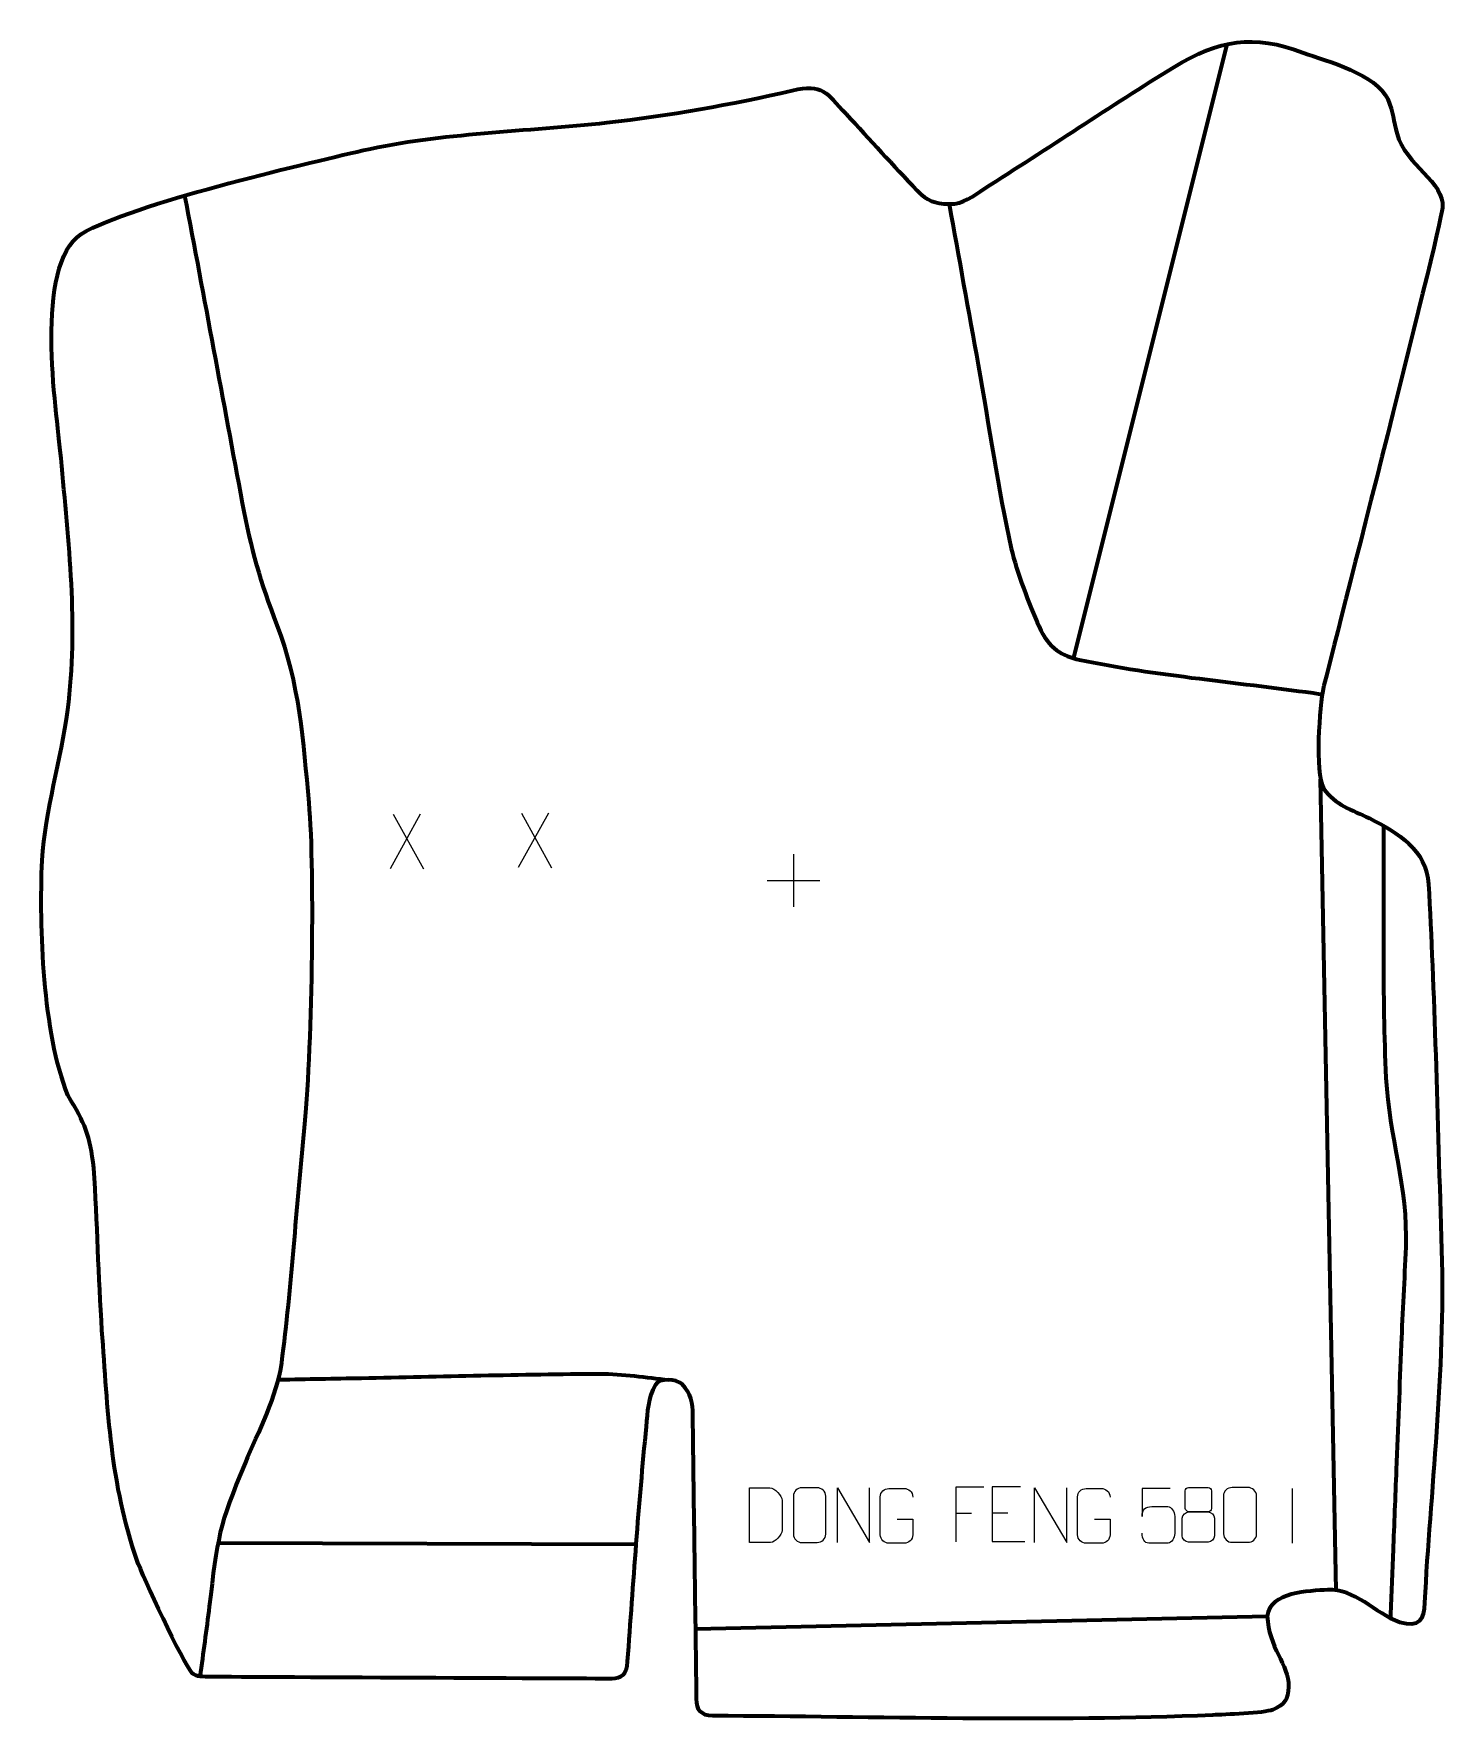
# Model space of a CAD drawing. Header units: millimetres. Extents: x -329 to 315, y -340 to 431.
import ezdxf

# ---------------------------------------------------------------- set-up
doc = ezdxf.new("R2010")
doc.units = ezdxf.units.MM
doc.header["$MEASUREMENT"] = 0
doc.layers.add('layer 2', color=7, linetype='Continuous')
doc.layers.add('layer 3', color=7, linetype='Continuous')

msp = doc.modelspace()

# ---------------------------------------------------------------- linework, layer by layer
at = {"layer": 'layer 2', "color": 142, "lineweight": 158}
for points in [[(146.0042, 145.9677), (146.0042, 145.9677), (215.8894, 425.9754), (215.8894, 425.9754)], [(265.7464, -279.3366), (265.7464, -279.3366), (258.6016, 90.6151), (258.6016, 90.6151)], [(-244.514, -257.7236), (-244.514, -257.7236), (-53.8564, -258.2308), (-53.8564, -258.2308)], [(-26.5859, -296.9973), (-26.5859, -296.9973), (234.2378, -291.0868), (234.2378, -291.0868)]]:
    msp.add_open_spline(points, degree=3, dxfattribs=at)
for points, knots in [([(-259.8171, 356.8417), (-250.8849, 310.0676), (-242.212, 263.3475), (-233.4907, 216.5363), (-233.4907, 216.5363), (-229.6261, 196.1221), (-225.2142, 180.2853), (-217.6696, 160.9069), (-217.6696, 160.9069), (-207.5096, 134.811), (-205.6679, 107.6164), (-203.1659, 80.0213), (-203.1659, 80.0213), (-200.2308, 47.6497), (-201.8626, -36.6306), (-205.3656, -70.008), (-205.3656, -70.008), (-209.0427, -105.0439), (-210.9692, -140.7666), (-215.6584, -175.6033), (-215.6584, -175.6033), (-217.6727, -190.5673), (-226.2348, -207.3525), (-232.1908, -221.3101), (-232.1908, -221.3101), (-244.2461, -249.8801), (-244.8354, -255.5572), (-248.5562, -286.7822), (-248.5562, -286.7822), (-249.8158, -297.352), (-251.374, -308.0496), (-252.7801, -318.6187)], [0, 0, 0, 0, 0.11111111, 0.11111111, 0.11111111, 0.11111111, 0.22222222, 0.22222222, 0.22222222, 0.22222222, 0.33333333, 0.33333333, 0.33333333, 0.33333333, 0.44444444, 0.44444444, 0.44444444, 0.44444444, 0.55555556, 0.55555556, 0.55555556, 0.55555556, 0.66666667, 0.66666667, 0.66666667, 0.66666667, 0.77777778, 0.77777778, 0.77777778, 0.77777778, 1, 1, 1, 1]), ([(89.0719, 353.0618), (93.4882, 328.5895), (97.9045, 304.1171), (102.3208, 279.6447), (102.3208, 279.6447), (107.2702, 251.8664), (111.2489, 223.4501), (117.4188, 195.9547), (117.4188, 195.9547), (119.9353, 184.741), (125.504, 170.8748), (130.1168, 160.2417), (130.1168, 160.2417), (134.4446, 150.2657), (140.8358, 146.7734), (148.6329, 145.1168), (148.6329, 145.1168), (182.1353, 137.9993), (224.2644, 134.5005), (258.3588, 129.5142), (258.3588, 129.5142), (258.3588, 129.5142), (259.3038, 129.3759), (259.3038, 129.3759)], [0, 0, 0, 0, 0.14285714, 0.14285714, 0.14285714, 0.14285714, 0.28571429, 0.28571429, 0.28571429, 0.28571429, 0.42857143, 0.42857143, 0.42857143, 0.42857143, 0.57142857, 0.57142857, 0.57142857, 0.57142857, 0.71428571, 0.71428571, 0.71428571, 0.71428571, 1, 1, 1, 1]), ([(287.2096, 69.4335), (287.539, 31.3757), (286.5558, -7.6841), (288.4039, -45.6016), (288.4039, -45.6016), (289.6967, -72.1282), (298.5165, -95.4445), (297.4103, -122.8572), (297.4103, -122.8572), (296.8153, -137.6015), (295.9491, -152.3334), (295.3592, -167.0798), (295.3592, -167.0798), (294.605, -186.1675), (293.8508, -205.2551), (293.0966, -224.3428), (293.0966, -224.3428), (292.6064, -236.7497), (292.1162, -249.1568), (291.6259, -261.5638), (291.6259, -261.5638), (291.2363, -271.4257), (290.8466, -281.2877), (290.4569, -291.1496), (290.4569, -291.1496), (290.4569, -291.1496), (290.4193, -292.104), (290.4193, -292.104)], [0, 0, 0, 0, 0.125, 0.125, 0.125, 0.125, 0.25, 0.25, 0.25, 0.25, 0.375, 0.375, 0.375, 0.375, 0.5, 0.5, 0.5, 0.5, 0.625, 0.625, 0.625, 0.625, 0.75, 0.75, 0.75, 0.75, 1, 1, 1, 1]), ([(-216.4357, -183.1973), (-203.996, -182.9744), (-191.5564, -182.7515), (-179.1167, -182.5286), (-179.1167, -182.5286), (-142.8467, -181.8731), (-106.3363, -180.6849), (-70.0889, -180.5749), (-70.0889, -180.5749), (-60.1818, -180.5449), (-48.997, -182.3676), (-38.9616, -183.3248)], [0, 0, 0, 0, 0.25, 0.25, 0.25, 0.25, 0.5, 0.5, 0.5, 0.5, 1, 1, 1, 1])]:
    msp.add_open_spline(points, degree=3, knots=knots, dxfattribs=at)
at = {"layer": 'layer 3', "color": 242, "lineweight": 158}
msp.add_open_spline([(-64.8631, -319.6991), (-60.5867, -319.4282), (-58.2665, -318.342), (-57.7876, -311.7925), (-57.7876, -311.7925), (-55.2082, -276.5164), (-52.745, -239.9063), (-49.1995, -204.7283), (-49.1995, -204.7283), (-48.4931, -197.7201), (-48.5882, -191.7536), (-44.9235, -185.5481), (-44.9235, -185.5481), (-43.1251, -182.5031), (-35.4848, -182.7105), (-32.8052, -185.3881), (-32.8052, -185.3881), (-28.6364, -189.5541), (-27.9694, -193.8164), (-27.8968, -199.4416), (-27.8968, -199.4416), (-27.3395, -242.5999), (-26.7382, -285.7571), (-26.1485, -328.9149), (-26.1485, -328.9149), (-26.0814, -333.8268), (-24.3267, -336.5901), (-18.7801, -336.6159), (-18.7801, -336.6159), (55.7693, -336.963), (134.8409, -339.5311), (209.4733, -336.2531), (209.4733, -336.2531), (214.6529, -336.0221), (232.8591, -335.4722), (236.7164, -333.8274), (236.7164, -333.8274), (242.2199, -331.4805), (243.6786, -329.3571), (243.9609, -323.3258), (243.9609, -323.3258), (244.1708, -313.2119), (234.6839, -305.4309), (234.2378, -291.0868), (234.2378, -291.0868), (235.4703, -280.0232), (253.3315, -279.6541), (261.7242, -279.1623), (261.7242, -279.1623), (274.0831, -278.4287), (283.2129, -289.6386), (294.7225, -294.1055), (294.7225, -294.1055), (303.8103, -296.454), (305.5787, -293.0797), (305.9989, -284.8946), (305.9989, -284.8946), (308.5277, -235.6319), (315.4531, -179.7263), (313.763, -124.1099), (313.763, -124.1099), (311.9036, -62.9279), (310.488, -4.0901), (307.8022, 42.7062), (307.8022, 42.7062), (306.8936, 58.5358), (293.9819, 66.1565), (280.8196, 72.8088), (280.8196, 72.8088), (272.9629, 76.6926), (265.0699, 78.8261), (259.9224, 86.4441), (259.9224, 86.4441), (255.8883, 93.8611), (258.0009, 123.9005), (259.8868, 132.7318), (259.8868, 132.7318), (259.8868, 132.7318), (312.8769, 339.6369), (314.1631, 351.36), (314.1631, 351.36), (315.4493, 363.0831), (297.3053, 370.6776), (293.4586, 385.1198), (293.4586, 385.1198), (291.8766, 391.0596), (291.6555, 394.753), (289.2772, 400.8524), (289.2772, 400.8524), (284.0022, 412.1873), (261.8496, 418.1138), (250.7037, 422.0677), (250.7037, 422.0677), (227.5845, 430.6952), (212.4853, 428.0503), (191.5607, 415.504), (191.5607, 415.504), (162.5232, 397.5087), (134.0489, 378.3549), (105.1454, 360.0859), (105.1454, 360.0859), (99.889, 356.7016), (95.7338, 352.8856), (89.0719, 353.0618), (89.0719, 353.0618), (82.1953, 353.2437), (79.2287, 354.3523), (74.5176, 359.2246), (74.5176, 359.2246), (63.5373, 370.5801), (52.8771, 382.5654), (42.0795, 394.1365), (42.0795, 394.1365), (32.8526, 403.9701), (31.5325, 408.072), (17.5061, 404.8349), (17.5061, 404.8349), (-10.3511, 398.4485), (-38.6639, 393.3702), (-67.0719, 390.1922), (-67.0719, 390.1922), (-103.2687, 386.1767), (-142.989, 385.5246), (-178.2142, 377.5324), (-178.2142, 377.5324), (-206.6183, 371.011), (-283.2182, 353.1792), (-306.9202, 339.4953), (-306.9202, 339.4953), (-328.6341, 324.5483), (-318.429, 260.448), (-316.188, 237.0592), (-316.188, 237.0592), (-312.7088, 198.9106), (-308.1366, 160.5583), (-313.1417, 122.3472), (-313.1417, 122.3472), (-316.2229, 99.2319), (-323.2638, 76.6175), (-324.8138, 53.6033), (-324.8138, 53.6033), (-326.1756, 22.598), (-324.5108, -24.8122), (-313.0763, -53.5159), (-313.0763, -53.5159), (-305.1663, -66.6472), (-303.0159, -71.3255), (-301.2085, -86.7511), (-301.2085, -86.7511), (-299.6304, -111.394), (-299.1396, -136.1625), (-297.4944, -160.8783), (-297.4944, -160.8783), (-294.9769, -196.835), (-293.4988, -231.0495), (-281.6182, -265.4919), (-281.6182, -265.4919), (-278.9974, -272.6839), (-260.695, -312.4647), (-256.3037, -317.0977), (-256.3037, -317.0977), (-255.0164, -318.456), (-253.1731, -318.792), (-248.7957, -318.8243), (-248.7957, -318.8243), (-240.243, -318.8877), (-64.8631, -319.6991), (-64.8631, -319.6991)], degree=3, knots=[0, 0, 0, 0, 0.02325581, 0.02325581, 0.02325581, 0.02325581, 0.04651163, 0.04651163, 0.04651163, 0.04651163, 0.06976744, 0.06976744, 0.06976744, 0.06976744, 0.09302326, 0.09302326, 0.09302326, 0.09302326, 0.11627907, 0.11627907, 0.11627907, 0.11627907, 0.13953488, 0.13953488, 0.13953488, 0.13953488, 0.1627907, 0.1627907, 0.1627907, 0.1627907, 0.18604651, 0.18604651, 0.18604651, 0.18604651, 0.20930233, 0.20930233, 0.20930233, 0.20930233, 0.23255814, 0.23255814, 0.23255814, 0.23255814, 0.25581395, 0.25581395, 0.25581395, 0.25581395, 0.27906977, 0.27906977, 0.27906977, 0.27906977, 0.30232558, 0.30232558, 0.30232558, 0.30232558, 0.3255814, 0.3255814, 0.3255814, 0.3255814, 0.34883721, 0.34883721, 0.34883721, 0.34883721, 0.37209302, 0.37209302, 0.37209302, 0.37209302, 0.39534884, 0.39534884, 0.39534884, 0.39534884, 0.41860465, 0.41860465, 0.41860465, 0.41860465, 0.44186047, 0.44186047, 0.44186047, 0.44186047, 0.46511628, 0.46511628, 0.46511628, 0.46511628, 0.48837209, 0.48837209, 0.48837209, 0.48837209, 0.51162791, 0.51162791, 0.51162791, 0.51162791, 0.53488372, 0.53488372, 0.53488372, 0.53488372, 0.55813953, 0.55813953, 0.55813953, 0.55813953, 0.58139535, 0.58139535, 0.58139535, 0.58139535, 0.60465116, 0.60465116, 0.60465116, 0.60465116, 0.62790698, 0.62790698, 0.62790698, 0.62790698, 0.65116279, 0.65116279, 0.65116279, 0.65116279, 0.6744186, 0.6744186, 0.6744186, 0.6744186, 0.69767442, 0.69767442, 0.69767442, 0.69767442, 0.72093023, 0.72093023, 0.72093023, 0.72093023, 0.74418605, 0.74418605, 0.74418605, 0.74418605, 0.76744186, 0.76744186, 0.76744186, 0.76744186, 0.79069767, 0.79069767, 0.79069767, 0.79069767, 0.81395349, 0.81395349, 0.81395349, 0.81395349, 0.8372093, 0.8372093, 0.8372093, 0.8372093, 0.86046512, 0.86046512, 0.86046512, 0.86046512, 0.88372093, 0.88372093, 0.88372093, 0.88372093, 0.90697674, 0.90697674, 0.90697674, 0.90697674, 0.93023256, 0.93023256, 0.93023256, 0.93023256, 0.95348837, 0.95348837, 0.95348837, 0.95348837, 1, 1, 1, 1], dxfattribs=at)
at = {"layer": 'layer 3', "color": 250, "lineweight": 9}
for points in [[(-152.2735, 74.6792), (-152.2735, 74.6792), (-166.0141, 49.7834), (-166.0141, 49.7834)], [(-164.5595, 74.6792), (-164.5595, 74.6792), (-150.8189, 49.7257), (-150.8189, 49.7257)], [(-93.8034, 75.2156), (-93.8034, 75.2156), (-107.544, 50.3198), (-107.544, 50.3198)], [(-106.0894, 75.2156), (-106.0894, 75.2156), (-92.3488, 50.2621), (-92.3488, 50.2621)], [(18.0612, 56.47), (18.0612, 56.47), (18.0612, 32.4921), (18.0612, 32.4921)], [(6.0723, 44.481), (6.0723, 44.481), (30.0502, 44.481), (30.0502, 44.481)], [(245.5262, -232.9028), (245.5262, -232.9028), (245.5262, -257.8769), (245.5262, -257.8769)], [(92.096, -244.1197), (92.096, -244.1197), (99.2641, -244.1197), (99.2641, -244.1197)], [(108.6933, -244.0138), (108.6933, -244.0138), (115.8614, -244.0138), (115.8614, -244.0138)]]:
    msp.add_open_spline(points, degree=3, dxfattribs=at)
for points, knots in [([(-1.9935, -257.51), (0.3383, -257.5096), (5.2885, -257.5336), (7.62, -257.5339), (7.62, -257.5339), (9.545, -257.6393), (12.8636, -254.0977), (12.8524, -252.0804), (12.8524, -252.0804), (12.852, -246.3103), (12.852, -244.1406), (12.8524, -238.3713), (12.8524, -238.3713), (12.8481, -236.2332), (9.4736, -232.5731), (7.3212, -232.5866), (7.3212, -232.5866), (4.9955, -232.5866), (0.2712, -232.5866), (-2.0549, -232.5866), (-2.0549, -232.5866), (-2.0545, -238.3335), (-1.9932, -251.7627), (-1.9935, -257.51)], [0, 0, 0, 0, 0.14285714, 0.14285714, 0.14285714, 0.14285714, 0.28571429, 0.28571429, 0.28571429, 0.28571429, 0.42857143, 0.42857143, 0.42857143, 0.42857143, 0.57142857, 0.57142857, 0.57142857, 0.57142857, 0.71428571, 0.71428571, 0.71428571, 0.71428571, 1, 1, 1, 1]), ([(21.8792, -232.5849), (24.2049, -232.5849), (26.531, -232.5849), (28.8571, -232.5849), (28.8571, -232.5849), (30.8037, -232.5493), (32.7951, -234.0409), (32.8218, -236.4785), (32.8218, -236.4785), (32.8214, -242.2254), (32.8214, -247.9727), (32.8218, -253.7204), (32.8218, -253.7204), (32.682, -256.0438), (31.0048, -257.5234), (28.8571, -257.5342), (28.8571, -257.5342), (26.5252, -257.5338), (24.1933, -257.5338), (21.8618, -257.5342), (21.8618, -257.5342), (19.9368, -257.6396), (17.9647, -255.7551), (17.9759, -253.7378), (17.9759, -253.7378), (17.9762, -247.9677), (17.9762, -242.198), (17.9759, -236.4287), (17.9759, -236.4287), (17.9801, -234.2906), (19.7268, -232.5714), (21.8792, -232.5849)], [0, 0, 0, 0, 0.11111111, 0.11111111, 0.11111111, 0.11111111, 0.22222222, 0.22222222, 0.22222222, 0.22222222, 0.33333333, 0.33333333, 0.33333333, 0.33333333, 0.44444444, 0.44444444, 0.44444444, 0.44444444, 0.55555556, 0.55555556, 0.55555556, 0.55555556, 0.66666667, 0.66666667, 0.66666667, 0.66666667, 0.77777778, 0.77777778, 0.77777778, 0.77777778, 1, 1, 1, 1]), ([(38.0714, -257.5381), (38.0714, -257.5381), (38.0714, -232.5846), (38.0714, -232.5846), (38.0714, -232.5846), (38.0714, -232.5846), (52.7262, -257.5381), (52.7262, -257.5381), (52.7262, -257.5381), (52.7262, -257.5381), (52.7262, -232.5846), (52.7262, -232.5846)], [0, 0, 0, 0, 0.25, 0.25, 0.25, 0.25, 0.5, 0.5, 0.5, 0.5, 1, 1, 1, 1]), ([(65.3347, -246.8807), (65.3347, -246.8807), (72.5028, -246.8807), (72.5028, -246.8807), (72.5028, -246.8807), (72.5028, -246.8807), (72.5028, -254.0488), (72.5028, -254.0488), (72.5028, -254.0488), (72.3631, -256.3722), (70.6859, -257.8518), (68.5381, -257.8626), (68.5381, -257.8626), (66.2063, -257.8622), (63.8743, -257.8622), (61.5428, -257.8626), (61.5428, -257.8626), (59.6179, -257.968), (57.6457, -256.0835), (57.6569, -254.0662), (57.6569, -254.0662), (57.6573, -248.2961), (57.6573, -242.5264), (57.6569, -236.7571), (57.6569, -236.7571), (57.6611, -234.619), (59.4079, -232.8998), (61.5602, -232.9132), (61.5602, -232.9132), (63.8859, -232.9132), (66.212, -232.9132), (68.5381, -232.9132), (68.5381, -232.9132), (70.4848, -232.8778), (72.4762, -234.3693), (72.5028, -236.807)], [0, 0, 0, 0, 0.1, 0.1, 0.1, 0.1, 0.2, 0.2, 0.2, 0.2, 0.3, 0.3, 0.3, 0.3, 0.4, 0.4, 0.4, 0.4, 0.5, 0.5, 0.5, 0.5, 0.6, 0.6, 0.6, 0.6, 0.7, 0.7, 0.7, 0.7, 0.8, 0.8, 0.8, 0.8, 1, 1, 1, 1]), ([(104.97, -232.24), (104.97, -232.24), (92.096, -232.24), (92.096, -232.24), (92.096, -232.24), (92.096, -232.24), (92.096, -257.1936), (92.096, -257.1936)], [0, 0, 0, 0, 0.33333333, 0.33333333, 0.33333333, 0.33333333, 1, 1, 1, 1]), ([(121.5672, -232.1341), (121.5672, -232.1341), (108.6933, -232.1341), (108.6933, -232.1341), (108.6933, -232.1341), (108.6933, -232.1341), (108.6933, -257.0877), (108.6933, -257.0877), (108.6933, -257.0877), (108.6933, -257.0877), (123.5591, -257.0877), (123.5591, -257.0877)], [0, 0, 0, 0, 0.25, 0.25, 0.25, 0.25, 0.5, 0.5, 0.5, 0.5, 1, 1, 1, 1]), ([(128.0714, -257.5381), (128.0714, -257.5381), (128.0714, -232.5846), (128.0714, -232.5846), (128.0714, -232.5846), (128.0714, -232.5846), (142.7262, -257.5381), (142.7262, -257.5381), (142.7262, -257.5381), (142.7262, -257.5381), (142.7262, -232.5846), (142.7262, -232.5846)], [0, 0, 0, 0, 0.25, 0.25, 0.25, 0.25, 0.5, 0.5, 0.5, 0.5, 1, 1, 1, 1]), ([(155.3347, -246.8807), (155.3347, -246.8807), (162.5028, -246.8807), (162.5028, -246.8807), (162.5028, -246.8807), (162.5028, -246.8807), (162.5028, -254.0488), (162.5028, -254.0488), (162.5028, -254.0488), (162.3631, -256.3722), (160.6859, -257.8518), (158.5381, -257.8626), (158.5381, -257.8626), (156.2063, -257.8622), (153.8743, -257.8622), (151.5428, -257.8626), (151.5428, -257.8626), (149.6179, -257.968), (147.6457, -256.0835), (147.6569, -254.0662), (147.6569, -254.0662), (147.6573, -248.2961), (147.6573, -242.5264), (147.6569, -236.7571), (147.6569, -236.7571), (147.6611, -234.619), (149.4079, -232.8998), (151.5602, -232.9132), (151.5602, -232.9132), (153.8859, -232.9132), (156.212, -232.9132), (158.5381, -232.9132), (158.5381, -232.9132), (160.4848, -232.8778), (162.4762, -234.3693), (162.5028, -236.807)], [0, 0, 0, 0, 0.1, 0.1, 0.1, 0.1, 0.2, 0.2, 0.2, 0.2, 0.3, 0.3, 0.3, 0.3, 0.4, 0.4, 0.4, 0.4, 0.5, 0.5, 0.5, 0.5, 0.6, 0.6, 0.6, 0.6, 0.7, 0.7, 0.7, 0.7, 0.8, 0.8, 0.8, 0.8, 1, 1, 1, 1]), ([(189.9672, -232.9351), (189.9672, -232.9351), (177.0988, -232.9351), (177.0988, -232.9351), (177.0988, -232.9351), (177.0991, -237.1657), (177.0991, -241.3966), (177.0988, -245.6278), (177.0988, -245.6278), (177.0985, -242.3177), (178.7316, -241.2459), (181.5473, -241.1854), (181.5473, -241.1854), (183.99, -241.1851), (186.4327, -241.1851), (188.8751, -241.1854), (188.8751, -241.1854), (190.527, -241.1786), (192.0039, -243.5591), (192.0324, -245.6278), (192.0324, -245.6278), (192.0321, -248.2151), (192.0321, -250.8027), (192.0324, -253.3904), (192.0324, -253.3904), (192.0786, -255.3498), (190.5773, -257.7861), (188.9492, -257.8446), (188.9492, -257.8446), (186.9902, -257.8443), (182.0889, -257.8443), (180.1293, -257.8446), (180.1293, -257.8446), (178.2814, -257.8534), (177.1729, -255.8886), (177.152, -253.3375)], [0, 0, 0, 0, 0.1, 0.1, 0.1, 0.1, 0.2, 0.2, 0.2, 0.2, 0.3, 0.3, 0.3, 0.3, 0.4, 0.4, 0.4, 0.4, 0.5, 0.5, 0.5, 0.5, 0.6, 0.6, 0.6, 0.6, 0.7, 0.7, 0.7, 0.7, 0.8, 0.8, 0.8, 0.8, 1, 1, 1, 1]), ([(196.8083, -233.9556), (196.8083, -236.1686), (196.8083, -239.8509), (196.8083, -242.0642), (196.8083, -242.0642), (196.8233, -242.5716), (197.6317, -243.503), (198.3328, -243.5018), (198.3328, -243.5018), (201.3065, -243.5016), (204.2805, -243.5865), (207.2549, -243.5868), (207.2549, -243.5868), (208.053, -243.5826), (208.7747, -242.7923), (208.772, -242.0716), (208.772, -242.0716), (208.7717, -239.8556), (208.7717, -236.1709), (208.772, -233.9556), (208.772, -233.9556), (208.7535, -233.2448), (208.1413, -232.4844), (207.3063, -232.4918), (207.3063, -232.4918), (204.2852, -232.4921), (201.2644, -232.4921), (198.2439, -232.4918), (198.2439, -232.4918), (197.6167, -232.4842), (196.7915, -233.1952), (196.8083, -233.9556)], [0, 0, 0, 0, 0.11111111, 0.11111111, 0.11111111, 0.11111111, 0.22222222, 0.22222222, 0.22222222, 0.22222222, 0.33333333, 0.33333333, 0.33333333, 0.33333333, 0.44444444, 0.44444444, 0.44444444, 0.44444444, 0.55555556, 0.55555556, 0.55555556, 0.55555556, 0.66666667, 0.66666667, 0.66666667, 0.66666667, 0.77777778, 0.77777778, 0.77777778, 0.77777778, 1, 1, 1, 1]), ([(218.2341, -232.4672), (220.6033, -232.4672), (222.9729, -232.4672), (225.3425, -232.4672), (225.3425, -232.4672), (227.3255, -232.4316), (229.3542, -233.9259), (229.3813, -236.368), (229.3813, -236.368), (229.3809, -242.1254), (229.3809, -247.8832), (229.3813, -253.6414), (229.3813, -253.6414), (229.239, -255.969), (227.5304, -257.4513), (225.3425, -257.4621), (225.3425, -257.4621), (222.967, -257.4617), (220.5915, -257.4617), (218.2164, -257.4621), (218.2164, -257.4621), (216.2554, -257.5677), (214.2463, -255.6798), (214.2578, -253.6588), (214.2578, -253.6588), (214.2581, -247.8782), (214.2581, -242.0979), (214.2578, -236.3181), (214.2578, -236.3181), (214.2621, -234.1761), (216.0414, -232.4536), (218.2341, -232.4672)], [0, 0, 0, 0, 0.11111111, 0.11111111, 0.11111111, 0.11111111, 0.22222222, 0.22222222, 0.22222222, 0.22222222, 0.33333333, 0.33333333, 0.33333333, 0.33333333, 0.44444444, 0.44444444, 0.44444444, 0.44444444, 0.55555556, 0.55555556, 0.55555556, 0.55555556, 0.66666667, 0.66666667, 0.66666667, 0.66666667, 0.77777778, 0.77777778, 0.77777778, 0.77777778, 1, 1, 1, 1]), ([(195.3476, -246.4738), (195.3476, -249.6446), (195.3476, -251.3467), (195.3476, -254.5181), (195.3476, -254.5181), (195.3391, -255.74), (197.0392, -257.4327), (198.2934, -257.4412), (198.2934, -257.4412), (201.2803, -257.4409), (204.2676, -257.4409), (207.2549, -257.4412), (207.2549, -257.4412), (208.5799, -257.4295), (210.2024, -255.8079), (210.1912, -254.5087), (210.1912, -254.5087), (210.1909, -251.3405), (210.1909, -249.6417), (210.1912, -246.4738), (210.1912, -246.4738), (210.1215, -245.0934), (208.5417, -243.5148), (207.2346, -243.5209), (207.2346, -243.5209), (204.2541, -243.5212), (201.2736, -243.5212), (198.2934, -243.5209), (198.2934, -243.5209), (197.2125, -243.5145), (195.3638, -245.0934), (195.3476, -246.4738)], [0, 0, 0, 0, 0.11111111, 0.11111111, 0.11111111, 0.11111111, 0.22222222, 0.22222222, 0.22222222, 0.22222222, 0.33333333, 0.33333333, 0.33333333, 0.33333333, 0.44444444, 0.44444444, 0.44444444, 0.44444444, 0.55555556, 0.55555556, 0.55555556, 0.55555556, 0.66666667, 0.66666667, 0.66666667, 0.66666667, 0.77777778, 0.77777778, 0.77777778, 0.77777778, 1, 1, 1, 1])]:
    msp.add_open_spline(points, degree=3, knots=knots, dxfattribs=at)

doc.saveas('drawing.dxf')
